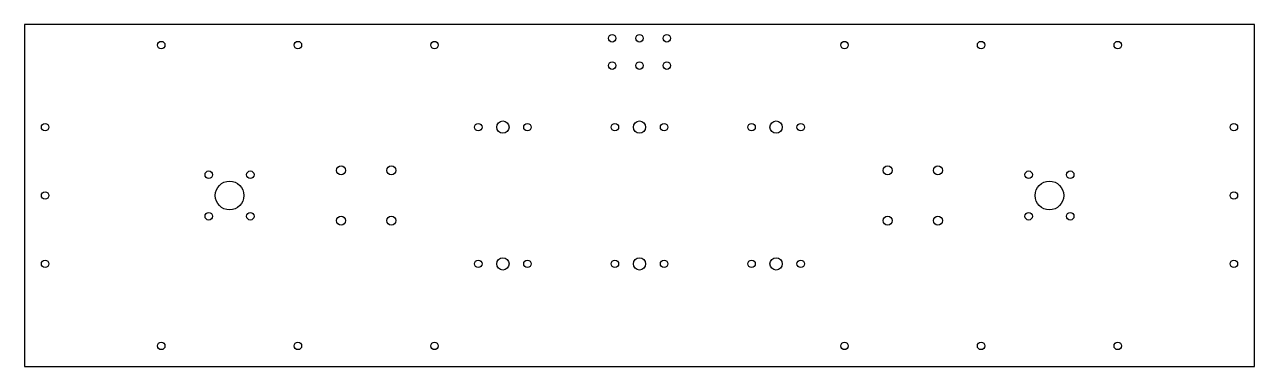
# Model space of a CAD drawing. Header units: millimetres. Extents: x -900 to 0, y 0 to 250.
import ezdxf

# ---------------------------------------------------------------- set-up
doc = ezdxf.new("R2010")
doc.units = ezdxf.units.MM

msp = doc.modelspace()

# ---------------------------------------------------------------- linework, layer by layer
at = {"color": 7, "linetype": 'Continuous', "lineweight": 25}
for p, q in [((-900, 250), (-900, 0)), ((0, 250), (-900, 250)), ((0, 0), (0, 250)), ((-900, 0), (0, 0))]:
    msp.add_line(p, q, dxfattribs=at)
for centre, radius in [((-800, 235), 2.75), ((-700, 235), 2.75), ((-600, 235), 2.75), ((-470, 240), 2.75), ((-450, 240), 2.75), ((-430, 240), 2.75), ((-300, 235), 2.75), ((-200, 235), 2.75), ((-100, 235), 2.75), ((-470, 220), 2.75), ((-450, 220), 2.75), ((-430, 220), 2.75), ((-885, 175), 2.75), ((-568, 175), 2.75), ((-550, 175), 4.5), ((-532, 175), 2.75), ((-468, 175), 2.75), ((-450, 175), 4.5), ((-432, 175), 2.75), ((-368, 175), 2.75), ((-350, 175), 4.5), ((-332, 175), 2.75), ((-15, 175), 2.75), ((-668.38, 143.38), 3.3), ((-631.62, 143.38), 3.3), ((-268.38, 143.38), 3.3), ((-231.62, 143.38), 3.3), ((-765.2, 140.2), 2.75), ((-750, 125), 10.5), ((-734.8, 140.2), 2.75), ((-165.2, 140.2), 2.75), ((-150, 125), 10.5), ((-134.8, 140.2), 2.75), ((-885, 125), 2.75), ((-15, 125), 2.75), ((-765.2, 109.8), 2.75), ((-734.8, 109.8), 2.75), ((-668.38, 106.62), 3.3), ((-631.62, 106.62), 3.3), ((-268.38, 106.62), 3.3), ((-231.62, 106.62), 3.3), ((-165.2, 109.8), 2.75), ((-134.8, 109.8), 2.75), ((-885, 75), 2.75), ((-568, 75), 2.75), ((-550, 75), 4.5), ((-532, 75), 2.75), ((-468, 75), 2.75), ((-450, 75), 4.5), ((-432, 75), 2.75), ((-368, 75), 2.75), ((-350, 75), 4.5), ((-332, 75), 2.75), ((-15, 75), 2.75), ((-800, 15), 2.75), ((-700, 15), 2.75), ((-600, 15), 2.75), ((-300, 15), 2.75), ((-200, 15), 2.75), ((-100, 15), 2.75)]:
    msp.add_circle(centre, radius, dxfattribs=at)

doc.saveas('drawing.dxf')
